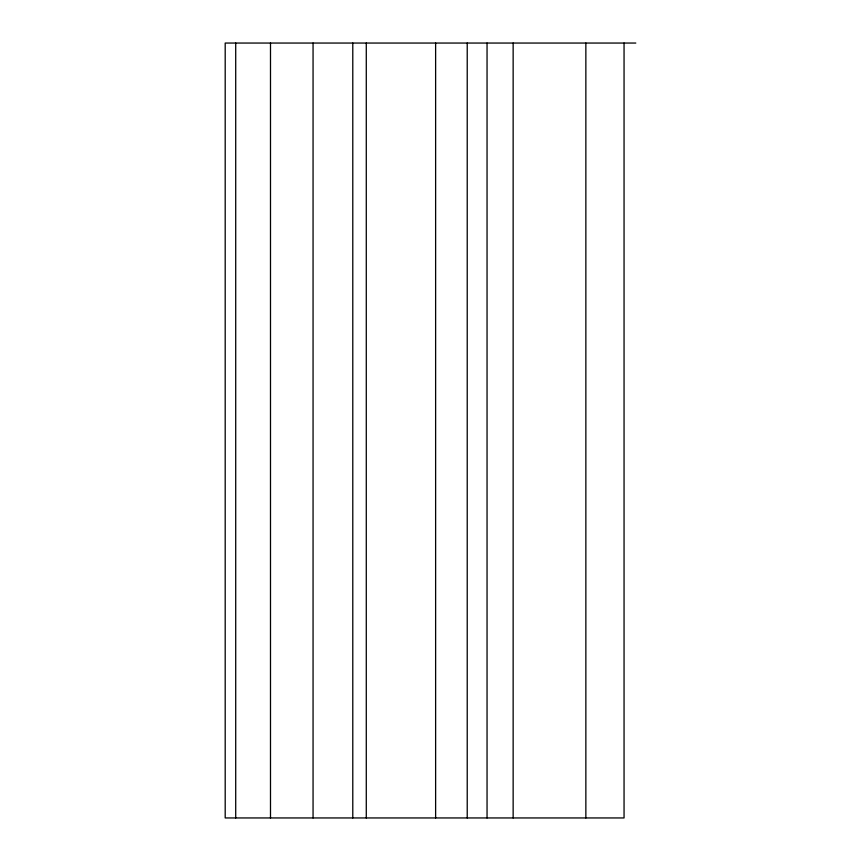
<?xml version="1.0" encoding="UTF-8"?>
<svg xmlns="http://www.w3.org/2000/svg" width="861" height="861" viewBox="0 0 861 861"><rect width="100%" height="100%" fill="white"/><g stroke="black" fill="none" stroke-linecap="round" stroke-linejoin="round"><path stroke-width="1.29" d="M635.805 43.05L225.195 43.05L225.195 817.95L624.053 817.95L624.053 43.05M585.857 43.05L585.857 817.95M513.145 43.05L513.145 817.95M487.046 43.05L487.046 817.95M467.222 43.05L467.222 817.95M435.623 43.05L435.623 817.95M366.28 43.05L366.28 817.95M352.784 43.05L352.784 817.95M313.06 43.05L313.06 817.95M270.494 43.05L270.494 817.95M235.71 43.05L235.71 817.95"/></g></svg>
